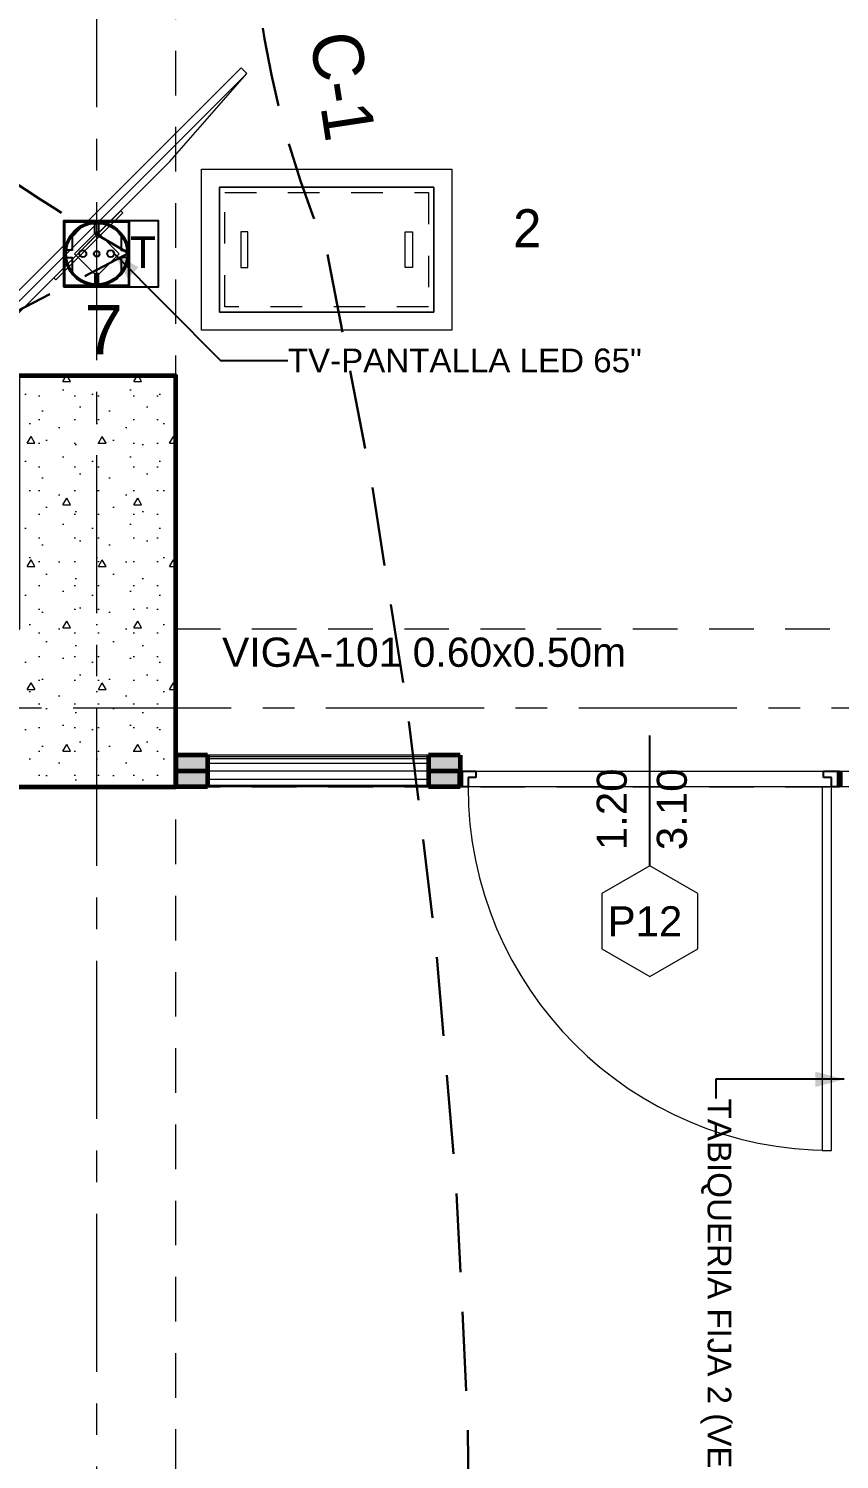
# Model space of a CAD drawing. Header units: inches. Extents: x -19 to 5698, y -728 to 92.
# Drawn here: x 414.104 to 416.67, y 27.573 to 32.099 of the extents above; entities that cross this region are included whole.
import ezdxf

# ---------------------------------------------------------------- set-up
doc = ezdxf.new("R2010")
doc.units = ezdxf.units.IN
doc.header["$MEASUREMENT"] = 0
doc.set_wipeout_variables(frame=1)
for name, pattern in [('01 HJ$0$REF - 01 HJ$0$HIDDEN2', [0.1875, 0.125, -0.0625]), ('CONTINUA', [0]), ('HIDDEN', [0.375, 0.25, -0.125]), ('Hidden Line', [0.19561111164092998, 0.14111111164093, -0.05449999999999999]), ('HIDDEN2', [0.1875, 0.125, -0.0625]), ('Punto & Raya', [0.6499999999999999, 0.5, -0.07500000000000001, 0, -0.07500000000000001]), ('RAYITAS', [0.375, 0.25, -0.125]), ('Wipeout_Contour', [1, 0, -1])]:
    doc.linetypes.add(name, pattern=pattern)
doc.layers.get('0').update_dxf_attribs({"color": 61})
for name, color, linetype, lineweight in [('00 APARATOS-ELECTRICOS', 253, 'Continuous', 0), ('00 conduct tomacorr', 120, 'HIDDEN', 30), ('00 IE CKTO ILUMINACION', 3, 'Continuous', 50), ('00 IE LUZ EMERGENCIA', 253, 'Continuous', 0), ('00_IE_Luminarias', 253, 'Continuous', 0), ('CANALES', 104, 'Continuous', 15), ('T-TECHO-E', 150, 'Continuous', 20), ('TOMACORRIENTE', 22, 'RAYITAS', 9)]:
    doc.layers.add(name, color=color, linetype=linetype, lineweight=lineweight)
for name, color, linetype in [('02 _ ARQ _ ALB _ Ejes Generales', 251, 'Continuous'), ('02 _ ARQ _ ALB _ Muros Interiores', 7, 'Continuous'), ('02 _ ARQ _ EQP _ Mobiliario interior', 7, 'Continuous'), ('02 _ ARQ _ ZON _ Espacio.3D', 7, 'Continuous'), ('08 _ STR _ EXT _ 06 Columnas', 7, 'Continuous'), ('08 _ STR _ EXT _ 09 Vigas', 251, 'Continuous'), ('Acabado - Muros', 7, 'Continuous'), ('Notas - Etiquetas', 7, 'Continuous'), ('TOMA. SHUKO TECHO', 7, 'Continuous')]:
    doc.layers.add(name, color=color, linetype=linetype)
doc.styles.add('Annotative', font='arial.ttf')
doc.styles.add('Estilo_Generado_4', font='swisse.ttf')
doc.dimstyles.new('Estilo_Generado__8', dxfattribs={"dimtxt": 0.18, "dimasz": 0.0912, "dimexe": 0.18, "dimexo": 0.0625, "dimgap": 0, "dimtad": 0, "dimtih": 1, "dimtoh": 1, "dimdec": 4, "dimzin": 0, "dimdsep": 46, "dimcen": 0.09, "dimadec": 0, "dimazin": 0, "dimtfac": 1, "dimtdec": 4, "dimtmove": 0, "dimatfit": 3, "dimldrblk": 'ARROWHEAD_5', "dimfxl": 1, "dimtolj": 1, "dimtzin": 0, "dimarcsym": 0})

# ---------------------------------------------------------------- blocks, each defined once
blk = doc.blocks.new('ARROWHEAD_5')
at = {"linetype": 'Continuous', "lineweight": 0}
blk.add_hatch(color=0, dxfattribs=at).paths.add_polyline_path([(-1, 0.2679), (0, 0), (-1, -0.2679)])
at = {"color": 0, "linetype": 'Continuous', "lineweight": 0}
blk.add_line((0, 0), (-1, 0), dxfattribs=at)
blk = doc.blocks.new('BUZON TIPO II')
at = {"layer": 'CANALES', "color": 5}
for p, q in [((-0.2999999999999545, 0.1750000000000682), (0.2999999999994998, 0.1750000000000682)), ((-0.2999999999999545, -0.1750000000000682), (-0.2999999999999545, 0.1750000000000682)), ((0.2999999999994998, 0.1750000000000682), (0.2999999999994998, -0.1750000000000682)), ((0.2999999999994998, -0.1750000000000682), (-0.2999999999999545, -0.1750000000000682))]:
    blk.add_line(p, q, dxfattribs=at)
blk.add_lwpolyline([(-0.3500000000001364, 0.2250000000000227), (0.3499999999996817, 0.2250000000000227), (0.3499999999996817, -0.2250000000000227), (-0.3500000000001364, -0.2250000000000227), (-0.3500000000001364, 0.2250000000000227)], dxfattribs=at)
at = {"layer": 'CANALES', "color": 3}
for points in [[(-0.3000000000004093, 0.1749999999998408), (-0.3000000000004093, -0.1750000000000682), (0.2999999999994998, -0.1750000000000682), (0.2999999999994998, 0.1749999999998408), (-0.3000000000004093, 0.1749999999998408)], [(-0.2400000000004638, -1.13686837721616e-13), (-0.2400000000004638, 0.04999999999984084), (-0.220000000000482, 0.04999999999984084), (-0.220000000000482, -1.13686837721616e-13), (-0.220000000000482, -0.05000000000006821), (-0.2400000000004638, -0.05000000000006821), (-0.2400000000004638, -1.13686837721616e-13)], [(0.2400000000000091, -1.13686837721616e-13), (0.2400000000000091, 0.04999999999984084), (0.2200000000000273, 0.04999999999984084), (0.2200000000000273, -1.13686837721616e-13), (0.2200000000000273, -0.05000000000006821), (0.2400000000000091, -0.05000000000006821), (0.2400000000000091, -1.13686837721616e-13)]]:
    blk.add_lwpolyline(points, dxfattribs=at)
at = {"layer": 'CANALES', "color": 5, "linetype": '01 HJ$0$REF - 01 HJ$0$HIDDEN2', "ltscale": 0.1}
blk.add_lwpolyline([(-0.2850000000000819, 0.1599999999999682), (0.2849999999996271, 0.1599999999999682), (0.2849999999996271, -0.1599999999999682), (-0.2849999999996271, -0.1599999999999682), (-0.2849999999996271, 0.1599999999999682)], dxfattribs=at)
blk = doc.blocks.new('a')
at = {"layer": 'TOMACORRIENTE', "ltscale": 0.05}
h = blk.add_hatch(color=4, dxfattribs=at)
edge = h.paths.add_edge_path()
edge.add_arc((8.681340659677517e-07, 0.07519650031463243), 0.02105602172242709, 0, 360)
at = {"layer": 'TOMACORRIENTE', "color": 4}
for p, q in [((-0.1455289096584238, 0.09625420216161729), (-0.05149613484263682, 0.09625311656509439)), ((-0.09851252225053031, 0.09625365936335584), (-0.09851474842298558, -0.09657415667015812)), ((1.111223355110269e-06, 0.09625252203591117), (-1.111222900362918e-06, -0.09625252203591117)), ((0.06231964705284554, -0.09625324152125359), (0.06232186949910101, 0.09625180255034138))]:
    blk.add_line(p, q, dxfattribs=at)
blk.add_circle((8.681340659677517e-07, 0.07519650031463243), 0.02105602172264895, dxfattribs=at)
blk = doc.blocks.new('CABLE 3FACE')
at = {"layer": 'T-TECHO-E', "rotation": 59.94170052614085}
blk.add_blockref('a', (-1.138811267509254e-13, -1.968009089026168e-13), dxfattribs=at)
blk = doc.blocks.new('TOMA. SHOKU TECHO')
at = {"true_color": 0x4554a5}
h = blk.add_hatch(dxfattribs=at)
h.set_pattern_fill('ANSI31', color=175, scale=0.6699999999999999)
h.set_pattern_definition([(45, (0, 0), (-1.504192900279083, 1.504192900279083), [])])
edge = h.paths.add_edge_path()
edge.add_arc((53448.70922166873, 40916.3602604441), 0.01114386347749486, 0, 360)
edge = h.paths.add_edge_path()
edge.add_arc((53448.70940179497, 40916.31596919159), 0.008972958655024857, 0, 360)
edge = h.paths.add_edge_path()
edge.add_arc((53448.70922166873, 40916.27203819154), 0.01114386347209954, 0, 360)
at = {"color": 5}
for points in [[(53448.8136455811, 40916.21136515401), (53448.8136455811, 40916.51136515402), (53448.60479775638, 40916.51136515402), (53448.60479775638, 40916.21136515401), (53448.8136455811, 40916.21136515401)], [(53448.6047977574, 40916.41942571459), (53448.6047977574, 40916.21287292105), (53448.81364558211, 40916.21287292105), (53448.81364558211, 40916.41942571459), (53448.6047977574, 40916.41942571459)], [(53448.6082403082, 40916.41713068356), (53448.81020302926, 40916.41713068356), (53448.81020302926, 40916.21516795208), (53448.6082403082, 40916.21516795208), (53448.6082403082, 40916.41713068356)], [(53448.65235337933, 40916.39392419832), (53448.69761347801, 40916.39392419832), (53448.69761347801, 40916.41179545916)], [(53448.72082985945, 40916.41179545916), (53448.72082985945, 40916.39392419832), (53448.76608995897, 40916.39392419832)], [(53448.6130486636, 40916.32195341338), (53448.64537661875, 40916.32195341338), (53448.64537661875, 40916.31034522227), (53448.6130486636, 40916.31034522227)], [(53448.80539467387, 40916.32195341338), (53448.77306672077, 40916.32195341338), (53448.77306672077, 40916.31034522227), (53448.80539467387, 40916.31034522227)], [(53448.65235337868, 40916.23837443731), (53448.69761347802, 40916.23837443731), (53448.69761347801, 40916.22050317647)], [(53448.72082985945, 40916.22050317647), (53448.72082985945, 40916.23837443731), (53448.76608996018, 40916.23837443731)]]:
    blk.add_lwpolyline(points, dxfattribs=at)
for centre, radius in [((53448.70922166873, 40916.31614931788), 0.1009912627321158), ((53448.70922166873, 40916.31614931788), 0.09634798627768383), ((53448.70922166873, 40916.3602604441), 0.01114386347749486), ((53448.70940179497, 40916.31596919159), 0.008972958655024857), ((53448.70922166873, 40916.27203819154), 0.01114386347209954)]:
    blk.add_circle(centre, radius, dxfattribs=at)
at = {"color": 244, "true_color": 0x991b1e}
blk.add_text('T', height=0.1004643857377232, rotation=90, dxfattribs=at).set_placement((53448.75470841997, 40916.42134817586))

msp = doc.modelspace()

# ---------------------------------------------------------------- hatches: boundary and pattern name
at = {"layer": '08 _ STR _ EXT _ 06 Columnas', "linetype": 'Continuous', "lineweight": 9}
h = msp.add_hatch(dxfattribs=at)
h.set_pattern_fill('HORMIGÓN_EN_MASA_0002', style=0, pattern_type=2)
h.set_pattern_definition([(0, (370.0000762104419, 1.697355855867499e-08), (0, 0.3897114317029987), [0.024375, -0.200625]), (0, (370.1125762104421, 0.1948557248573936), (0, 0.3897114317029987), [0.024375, -0.200625]), (60.00000000000014, (370.0000762104419, 1.697355855867499e-08), (-0.3375000000000016, 0.1948557158514986), [0.024375, -0.200625]), (60.00000000000014, (370.2250762104418, 1.697355855867499e-08), (-0.3375000000000016, 0.1948557158514986), [0.024375, -0.200625]), (120.0000000000003, (370.0244512095478, 1.697355855867499e-08), (0.3375000000000002, 0.1948557158515009), [0.02437499999999999, -0.2006249999999999]), (120.0000000000003, (370.2494512140183, 1.697355855867499e-08), (0.3375000000000002, 0.1948557158515009), [0.02437499999999999, -0.2006249999999999]), (0, (370.0000762104419, 0.03750001697355856), (0, 0.075), [0, -0.075, 0, -0.1125]), (44.99999999999999, (370.0375762104418, 0.03750001697355856), (-0.05303300858899104, 0.05303300858899108), [0, -0.05624999999999999, 0, -0.09375])])
h.paths.add_polyline_path([(413.4700551383389, 29.70000032163739), (414.5700551383388, 29.70000032163739), (414.5700551383388, 31.00000032163739), (414.0700551383388, 31.00000032163725), (414.0700551383388, 30.20000032163712), (413.4700551383389, 30.20000032163729)])

# ---------------------------------------------------------------- linework, layer by layer
at = {"layer": '00 conduct tomacorr'}
msp.add_lwpolyline([(413.005643397657, 35.19882309946843, 0.3280715801198303), (413.4724803575972, 32.07930695467854, 1.027623780762317), (413.6952635713539, 31.87189298270557, 0.03171223058982445), (414.4210370737128, 31.38816859464736)], format="xyb", dxfattribs=at)
for centre, radius, start, end in [((410.7932519241749, 36.15228562431946), 5.02412825162166, 291.7724309569961, 324.2668840055247), ((417.847674614598, 32.5881577530655), 3.04205312690262, 168.0480351473657, 203.0002706866301), ((410.0411683765382, 39.33562512175058), 9.074431941156735, 252.8811233393247, 298.8592997425382), ((406.0193200131839, 20.95375158131162), 8.246770364659792, 351.2554490463838, 93.31864280802604)]:
    msp.add_arc(centre, radius, start, end, dxfattribs=at)
at = {"layer": '02 _ ARQ _ ALB _ Ejes Generales', "color": 251, "linetype": 'Punto & Raya', "lineweight": 13, "true_color": 0x636466}
for p, q in [((414.3200551381028, 3.050006308705236), (414.3200551381028, 44.90000029562825)), ((375.8454747626183, 29.95000032164161), (424.5700551342866, 29.95000032164161))]:
    msp.add_line(p, q, dxfattribs=at)
at = {"layer": '02 _ ARQ _ ALB _ Muros Interiores', "color": 152, "linetype": 'Continuous', "lineweight": 25}
msp.add_line((416.0700592984294, 29.45000034611759), (416.0700592984294, 29.86250034611759), dxfattribs=at)
at = {"layer": '02 _ ARQ _ ALB _ Muros Interiores', "color": 7, "linetype": 'Continuous', "lineweight": 80}
for p, q in [((415.4700592984295, 29.75000034611759), (415.4700592984295, 29.70000034611759)), ((415.4700592984295, 29.75000034611759), (415.4700592984295, 29.70000034611759)), ((415.4700592984295, 29.75000034611759), (415.4700592984295, 29.70000034611759)), ((416.6700592984294, 29.75000034611759), (416.6700592984294, 29.70000034611759)), ((416.6700592984294, 29.75000034611759), (416.6700592984294, 29.70000034611759)), ((416.6700592984294, 29.75000034611759), (416.6700592984294, 29.70000034611759))]:
    msp.add_line(p, q, dxfattribs=at)
at = {"layer": '02 _ ARQ _ ALB _ Muros Interiores', "color": 165, "linetype": 'Continuous', "lineweight": 25}
for p, q in [((415.4700592984295, 29.70000034611759), (415.4700592984295, 29.75000034611759)), ((415.4700592984295, 29.75000034611759), (415.5200592984297, 29.75000034611759)), ((415.5200592984297, 29.75000034611759), (415.5200592984297, 29.73000034611759)), ((416.6200592984296, 29.73000034611759), (416.6200592984296, 29.75000034611759)), ((416.6200592984296, 29.75000034611759), (416.6700592984294, 29.75000034611759)), ((416.6700592984294, 29.75000034611759), (416.6700592984294, 29.70000034611759)), ((415.4950592984296, 29.70000034611759), (415.4700592984295, 29.70000034611759)), ((415.5200592984297, 29.73000034611759), (415.4950592984296, 29.73000034611759)), ((415.4950592984296, 29.73000034611759), (415.4950592984296, 29.70000034611759)), ((416.6450592984297, 29.73000034611759), (416.6200592984296, 29.73000034611759)), ((416.6450592984297, 29.70000034611759), (416.6450592984297, 29.73000034611759)), ((416.6700592984294, 29.70000034611759), (416.6450592984297, 29.70000034611759))]:
    msp.add_line(p, q, dxfattribs=at)
at = {"layer": '02 _ ARQ _ ALB _ Muros Interiores', "color": 165, "linetype": 'Continuous', "lineweight": 15}
for p, q in [((416.6450592984297, 29.70000034611759), (416.6150592984295, 29.70000034611759)), ((416.6150592984295, 29.70000034611759), (416.6150592984295, 28.55000034611759)), ((416.6450592984297, 28.55000034611759), (416.6450592984297, 29.70000034611759)), ((416.6150592984295, 28.55000034611759), (416.6450592984297, 28.55000034611759))]:
    msp.add_line(p, q, dxfattribs=at)
at = {"layer": '02 _ ARQ _ ALB _ Muros Interiores', "color": 251, "linetype": 'Continuous', "lineweight": 13, "flags": 128}
msp.add_lwpolyline([(416.0700592984294, 29.10000034611759), (416.2216137440919, 29.18750034611759), (416.2216137440919, 29.36250034611759), (416.0700592984294, 29.45000034611759), (415.9185048527675, 29.36250034611759), (415.9185048527675, 29.18750034611759)], close=True, dxfattribs=at)
at = {"layer": '02 _ ARQ _ ALB _ Muros Interiores', "color": 165, "linetype": 'Continuous', "lineweight": 15}
msp.add_arc((416.6450592984297, 29.70000034611759), 1.150000000000002, 180, 270, dxfattribs=at)
at = {"layer": '02 _ ARQ _ EQP _ Mobiliario interior', "color": 175, "linetype": 'Continuous', "lineweight": 13}
msp.add_line((414.7949344043527, 31.95705341618807), (413.7497201118608, 30.9119191580807), dxfattribs=at)
at = {"layer": '02 _ ARQ _ EQP _ Mobiliario interior', "color": 175, "linetype": 'Continuous', "lineweight": 13, "flags": 128}
for points in [[(414.7772574116711, 31.97473176253994), (413.7320431191793, 30.92959750443256), (413.7497201118608, 30.9119191580807), (414.0287006776653, 31.15552437625567), (414.5513078239114, 31.67809150530936), (414.7949344043527, 31.95705341618807)], [(414.3960743288994, 31.52286989687179), (414.1839341726773, 31.31074598469324), (414.1910049697499, 31.30367464615249), (414.4031451259721, 31.51579855833105)], [(414.3200578456876, 31.45746543005117), (414.2493444602801, 31.38675745932499), (414.3200524310064, 31.31604407391752), (414.3907658164139, 31.3867520446437)]]:
    msp.add_lwpolyline(points, close=True, dxfattribs=at)
at = {"layer": '02 _ ARQ _ ZON _ Espacio.3D', "color": 254, "linetype": 'Continuous', "lineweight": 0, "flags": 128}
for points in [[(414.0700551383388, 31.00000032163725), (414.5700551383388, 31.00000032163739), (414.5700551383388, 29.74998101347711), (420.5700481401236, 29.7500003533238), (420.5700700919906, 30.20000023508768), (421.0700700919906, 30.20000023508735), (421.0700700919906, 30.7000002350871), (421.4200331329425, 30.70000021467843), (421.4200411236543, 31.90000021465182), (422.7701087219957, 31.89905952730669), (422.770109059792, 32.79905952730714), (421.4200427222654, 32.79906003402607), (421.4200401648254, 39.0000003212873), (421.0700551342898, 39.00000029845612), (421.0700551342902, 39.4000002984563), (420.6700551342901, 39.40000029845626), (420.6700331921379, 39.75049862547314), (414.5700401676054, 39.75049861763148), (414.5700551381133, 39.0000002956283), (414.0700551381133, 39.0000002956283)], [(421.420077084535, 26.99999999187103), (421.4200770845359, 29.70000023508712), (393.0700473158809, 29.70000032163695)]]:
    msp.add_lwpolyline(points, dxfattribs=at)
at = {"layer": '08 _ STR _ EXT _ 06 Columnas', "color": 7, "linetype": 'Continuous', "lineweight": 60, "flags": 128}
msp.add_lwpolyline([(413.4700551383389, 29.70000032163739), (414.5700551383388, 29.70000032163739), (414.5700551383388, 31.00000032163739), (414.0700551383388, 31.00000032163725), (414.0700551383388, 30.20000032163712), (413.4700551383389, 30.20000032163729)], close=True, dxfattribs=at)
at = {"layer": '08 _ STR _ EXT _ 09 Vigas', "color": 251, "linetype": 'Hidden Line', "lineweight": 13, "true_color": 0x636466}
for p, q in [((414.5700551383466, 30.20000031141238), (414.5700551383497, 39.40000029562801)), ((414.5700551383466, 30.20000032162964), (421.0700551342866, 30.20000032162744)), ((414.5700551383466, 29.70000032162964), (421.0700551342866, 29.70000032162744)), ((414.570055138106, 17.40000014875696), (414.5700551381101, 29.70000032162964))]:
    msp.add_line(p, q, dxfattribs=at)
at = {"layer": 'Acabado - Muros', "color": 7, "linetype": 'Continuous', "lineweight": 60}
for p, q in [((414.5700549873172, 29.80000032163717), (414.5700550820538, 29.75000032163727)), ((415.4700592900772, 29.80000202693565), (415.4700593848138, 29.75000202693574)), ((414.5700550820561, 29.75000032163726), (414.5700551767932, 29.70000032163735)), ((415.4700593848161, 29.75000202693574), (415.4700594795527, 29.70000202693583))]:
    msp.add_line(p, q, dxfattribs=at)

# ---------------------------------------------------------------- block references
at = {"layer": '00 APARATOS-ELECTRICOS', "lineweight": 25, "xscale": 1.130955386209125, "yscale": 1.130955386209125, "zscale": 1.130955386209125, "rotation": 180.0000000000012}
msp.add_blockref('BUZON TIPO II', (415.0474555623623, 31.39951967257377), dxfattribs=at)
at = {"layer": '00 conduct tomacorr', "xscale": 1.47256122672843, "yscale": 1.47256122672843, "zscale": 1.47256122672843, "rotation": 209.7894777823319}
msp.add_blockref('CABLE 3FACE', (414.8200087168693, 32.29264728179839), dxfattribs=at)
at = {"layer": 'TOMA. SHUKO TECHO', "rotation": 270}
msp.add_blockref('TOMA. SHOKU TECHO', (-40501.99609360984, 53480.09597642625), dxfattribs=at)

# ---------------------------------------------------------------- texts
at = {"layer": '00 IE CKTO ILUMINACION', "color": 4, "linetype": 'CONTINUA', "lineweight": 15}
msp.add_text('C-1', height=0.1596226269438916, rotation=278.6381341541401, dxfattribs=at).set_placement((414.9940384713991, 32.07576702628478))
at = {"layer": '00 IE LUZ EMERGENCIA', "style": 'Annotative'}
msp.add_attdef('7', (414.2815812126855, 31.06846850412262, 4.350547374548652e-06), '', height=0.1562228160763517, dxfattribs=at)
at = {"layer": '00_IE_Luminarias', "color": 240, "linetype": 'HIDDEN2', "true_color": 0xed1f24}
msp.add_text('2', height=0.1203668223646829, dxfattribs=at).set_placement((415.6375338210019, 31.40711545584907, -5710.871939063141))
at = {"layer": '02 _ ARQ _ ALB _ Muros Interiores', "color": 5, "lineweight": 25, "char_height": 0.095, "attachment_point": 7, "rotation": 90, "style": 'Estilo_Generado_4'}
for s, insert in [('\\A1;{\\pql;\\pt0;\\fSwis721 Ex BT|b0|i0|c0|p34;1.20\\fSwis721 Ex BT|b0|i0|c0|p34;\\A1{\\H.66x;\\S^  ;}\\fSwis721 Ex BT|b0|i0|c0|p34;\\fSwis721 Ex BT|b0|i0|c0|p34;}', (416.0250345127156, 29.50000034611759)), ('\\A1;{\\pql;\\pt0;\\fSwis721 Ex BT|b0|i0|c0|p34;3.10\\fSwis721 Ex BT|b0|i0|c0|p34;\\A1{\\H.66x;\\S^  ;}\\fSwis721 Ex BT|b0|i0|c0|p34;\\fSwis721 Ex BT|b0|i0|c0|p34;}', (416.2150345127156, 29.50000034611759))]:
    msp.add_mtext(s, dxfattribs=dict(at, insert=insert))
at = {"layer": '02 _ ARQ _ ALB _ Muros Interiores', "color": 5, "lineweight": 25, "insert": (415.9367335484294, 29.2275005604033), "char_height": 0.095, "attachment_point": 7, "style": 'Estilo_Generado_4'}
msp.add_mtext('\\A1;{\\pql;\\pt0;\\fSwis721 Ex BT|b0|i0|c0|p34;P12\\fSwis721 Ex BT|b0|i0|c0|p34;\\fSwis721 Ex BT|b0|i0|c0|p34;\\fSwis721 Ex BT|b0|i0|c0|p34;}', dxfattribs=at)
at = {"layer": 'Notas - Etiquetas', "color": 5, "linetype": 'Continuous', "lineweight": 35, "insert": (414.9246485944805, 31.04866920538165), "char_height": 0.07500000000000001, "attachment_point": 4, "style": 'Estilo_Generado_4'}
msp.add_mtext('\\A1;{\\pql;\\fSwis721 Ex BT|b0|i0|c0|p34;TV-PANTALLA LED 65"}', dxfattribs=at)
at = {"layer": 'Notas - Etiquetas', "color": 171, "linetype": 'Continuous', "lineweight": 13, "insert": (414.7166875306107, 30.17243003591531), "char_height": 0.09250000000000001, "attachment_point": 1, "style": 'Estilo_Generado_4'}
msp.add_mtext('\\A1;{\\pql;\\fSwis721 Ex BT|b0|i0|c0|p34;VIGA-101\\fSwis721 Ex BT|b0|i0|c0|p34; \\fSwis721 Ex BT|b0|i0|c0|p34;0.60\\fSwis721 Ex BT|b0|i0|c0|p34;x\\fSwis721 Ex BT|b0|i0|c0|p34;0.50\\fSwis721 Ex BT|b0|i0|c0|p34;m}', dxfattribs=at)
at = {"layer": 'Notas - Etiquetas', "color": 171, "linetype": 'Continuous', "lineweight": 13, "insert": (416.2792682450331, 28.71401468397363), "char_height": 0.07500000000000001, "attachment_point": 4, "rotation": 270.00072928325875, "style": 'Estilo_Generado_4'}
msp.add_mtext('\\A1;{\\pql;\\fSwis721 Ex BT|b0|i0|c0|p34;TABIQUERIA FIJA 2 (VER DETALLE)\\fSwis721 Ex BT|b0|i0|c0|p34; }', dxfattribs=at)

# ---------------------------------------------------------------- leaders
at = {"layer": 'Notas - Etiquetas', "color": 144, "linetype": 'Continuous', "lineweight": 13, "annotation_type": 0, "has_hookline": 1, "hookline_direction": 0, "text_width": 1.25709939148073}
msp.add_leader([(414.3704993145739, 31.39124514798555), (414.7120981857493, 31.04866920538165), (414.9246485944805, 31.04866920538165)], dimstyle='Estilo_Generado__8', dxfattribs=at)
at = {"layer": 'Notas - Etiquetas', "color": 144, "linetype": 'Continuous', "lineweight": 13, "annotation_type": 0, "has_hookline": 1, "text_width": 1.94817444219067}
for points, hookline_direction, horizontal_direction in [([(419.095064682685, 29.78500736370258), (419.0950644819604, 30.33682993257804), (417.0554640205405, 30.33682922098021)], 1, (0.9999999999999362, 3.57807105721967e-07, 0)), ([(416.6850717086177, 28.77499989690043), (416.2792682450331, 28.7749948482917), (416.2792682450331, 28.71401468397363)], 0, (1.272839404489742e-05, -0.999999999918994, 0))]:
    msp.add_leader(points, dimstyle='Estilo_Generado__8', dxfattribs=dict(at, hookline_direction=hookline_direction, horizontal_direction=horizontal_direction))

# ---------------------------------------------------------------- next in the draw order: wipeouts: each hides what was drawn before it
at = {"color": 254, "linetype": 'Wipeout_Contour', "lineweight": 0, "ltscale": 13045.56631500342}
msp.add_wipeout([(414.670055411234, 29.7000005111145), (415.370059768768, 29.700001837459673), (415.37005967402956, 29.750001837459582), (414.670055316496, 29.750000511114408)], dxfattribs=at).dxf.layer = 'Acabado - Muros'

# ---------------------------------------------------------------- next in the draw order: linework, layer by layer
at = {"layer": 'Acabado - Muros', "color": 7, "linetype": 'Continuous', "lineweight": 60}
for p, q in [((414.670055082056, 29.75000051111067), (414.5700550820561, 29.75000032163726)), ((415.4700593848161, 29.75000202693574), (415.3700593848162, 29.75000183746234))]:
    msp.add_line(p, q, dxfattribs=at)
at = {"layer": 'Acabado - Muros', "color": 251, "linetype": 'Continuous', "lineweight": 13, "flags": 128}
for points in [[(415.3700596740296, 29.75000183745959), (414.670055316496, 29.75000051111441)], [(415.370059768768, 29.70000183745968), (414.670055411234, 29.7000005111145)]]:
    msp.add_lwpolyline(points, dxfattribs=at)

# ---------------------------------------------------------------- next in the draw order: wipeouts: each hides what was drawn before it
at = {"color": 254, "linetype": 'Wipeout_Contour', "lineweight": 0, "ltscale": 13045.56594951738}
msp.add_wipeout([(414.67005529803873, 29.70500051111428), (415.37005946029785, 29.705001837459086), (415.3700594224024, 29.72500183745905), (414.6700552601433, 29.72500051111425)], dxfattribs=at).dxf.layer = 'Acabado - Muros'

# ---------------------------------------------------------------- next in the draw order: hatches: boundary and pattern name
at = {"layer": 'Acabado - Muros', "linetype": 'Continuous', "lineweight": 0}
for points in [[(414.6700551767926, 29.70000051111076), (414.670055082056, 29.75000051111067), (414.5700550820561, 29.75000032163726), (414.5700551767932, 29.70000032163735)], [(415.3700594795528, 29.70000183746242), (415.4700594795527, 29.70000202693583), (415.4700593848161, 29.75000202693574), (415.3700593848162, 29.75000183746234)]]:
    msp.add_hatch(color=254, dxfattribs=at).paths.add_polyline_path(points)

# ---------------------------------------------------------------- next in the draw order: linework, layer by layer
at = {"layer": 'Acabado - Muros', "color": 7, "linetype": 'Continuous', "lineweight": 60}
for p, q in [((414.670055082056, 29.75000051111067), (414.6700551767926, 29.70000051111076)), ((415.3700593848162, 29.75000183746234), (415.3700594795528, 29.70000183746242)), ((414.6700551767926, 29.70000051111076), (414.5700551767932, 29.70000032163735)), ((415.4700594795527, 29.70000202693583), (415.3700594795528, 29.70000183746242))]:
    msp.add_line(p, q, dxfattribs=at)
at = {"layer": 'Acabado - Muros', "color": 7, "linetype": 'Continuous', "lineweight": 13, "flags": 128}
msp.add_lwpolyline([(414.6700552980387, 29.70500051111428), (414.6700552601433, 29.72500051111425), (415.3700594224024, 29.72500183745905), (415.3700594602979, 29.70500183745909)], close=True, dxfattribs=at)

# ---------------------------------------------------------------- next in the draw order: wipeouts: each hides what was drawn before it
at = {"color": 254, "linetype": 'Wipeout_Contour', "lineweight": 0, "ltscale": 13045.56813899553}
msp.add_wipeout([(414.6700552217576, 29.80000051111432), (414.670055316496, 29.75000051111441), (415.37005967402956, 29.750001837459585), (415.37005957929114, 29.800001837459494)], dxfattribs=at).dxf.layer = 'Acabado - Muros'

# ---------------------------------------------------------------- next in the draw order: linework, layer by layer
at = {"layer": 'Acabado - Muros', "color": 7, "linetype": 'Continuous', "lineweight": 60}
for p, q in [((414.6700550820538, 29.75000051111067), (414.5700550820538, 29.75000032163727)), ((415.4700593848138, 29.75000202693574), (415.3700593848139, 29.75000183746234))]:
    msp.add_line(p, q, dxfattribs=at)
at = {"layer": 'Acabado - Muros', "color": 251, "linetype": 'Continuous', "lineweight": 13, "flags": 128}
for points in [[(415.3700595792911, 29.8000018374595), (414.6700552217576, 29.80000051111432)], [(415.3700596740296, 29.75000183745959), (414.670055316496, 29.75000051111441)]]:
    msp.add_lwpolyline(points, dxfattribs=at)

# ---------------------------------------------------------------- next in the draw order: wipeouts: each hides what was drawn before it
at = {"color": 254, "linetype": 'Wipeout_Contour', "lineweight": 0, "ltscale": 13045.56850310654}
msp.add_wipeout([(414.6700551275094, 29.795000511114132), (414.67005516540485, 29.775000511114165), (415.37005932766397, 29.775001837458973), (415.3700592897685, 29.795001837458937)], dxfattribs=at).dxf.layer = 'Acabado - Muros'

# ---------------------------------------------------------------- next in the draw order: hatches: boundary and pattern name
at = {"layer": 'Acabado - Muros', "linetype": 'Continuous', "lineweight": 0}
for points in [[(414.6700549873171, 29.80000051111058), (414.5700549873172, 29.80000032163717), (414.5700550820538, 29.75000032163727), (414.6700550820538, 29.75000051111067)], [(415.3700592900773, 29.80000183746225), (415.3700593848139, 29.75000183746234), (415.4700593848138, 29.75000202693574), (415.4700592900772, 29.80000202693565)]]:
    msp.add_hatch(color=254, dxfattribs=at).paths.add_polyline_path(points)
h = msp.add_hatch(dxfattribs=at)
h.set_pattern_fill('CONTRACHAPADO_0002', color=254, style=0, pattern_type=2)
h.set_pattern_definition([(0, (370.0000762104419, 1.697355855867499e-08), (0, 0.0300000011921), [])])
h.paths.add_polyline_path([(414.6700551275094, 29.79500051111413), (414.6700551654048, 29.77500051111416), (415.370059327664, 29.77500183745897), (415.3700592897685, 29.79500183745893)])

# ---------------------------------------------------------------- next in the draw order: linework, layer by layer
at = {"layer": '00 conduct tomacorr'}
msp.add_arc((394.5634950569997, 27.0527530113169), 20.94008162335245, 339.4433722033622, 11.98064022341639, dxfattribs=at)
at = {"layer": 'Acabado - Muros', "color": 7, "linetype": 'Continuous', "lineweight": 60}
for p, q in [((414.6700549873171, 29.80000051111058), (414.5700549873172, 29.80000032163717)), ((414.6700549873171, 29.80000051111058), (414.6700550820538, 29.75000051111067)), ((415.4700592900772, 29.80000202693565), (415.3700592900773, 29.80000183746225)), ((415.3700592900773, 29.80000183746225), (415.3700593848139, 29.75000183746234))]:
    msp.add_line(p, q, dxfattribs=at)
at = {"layer": 'Acabado - Muros', "color": 7, "linetype": 'Continuous', "lineweight": 13, "flags": 128}
msp.add_lwpolyline([(414.6700551275094, 29.79500051111413), (414.6700551654048, 29.77500051111416), (415.370059327664, 29.77500183745897), (415.3700592897685, 29.79500183745893)], close=True, dxfattribs=at)

doc.saveas('drawing.dxf')
